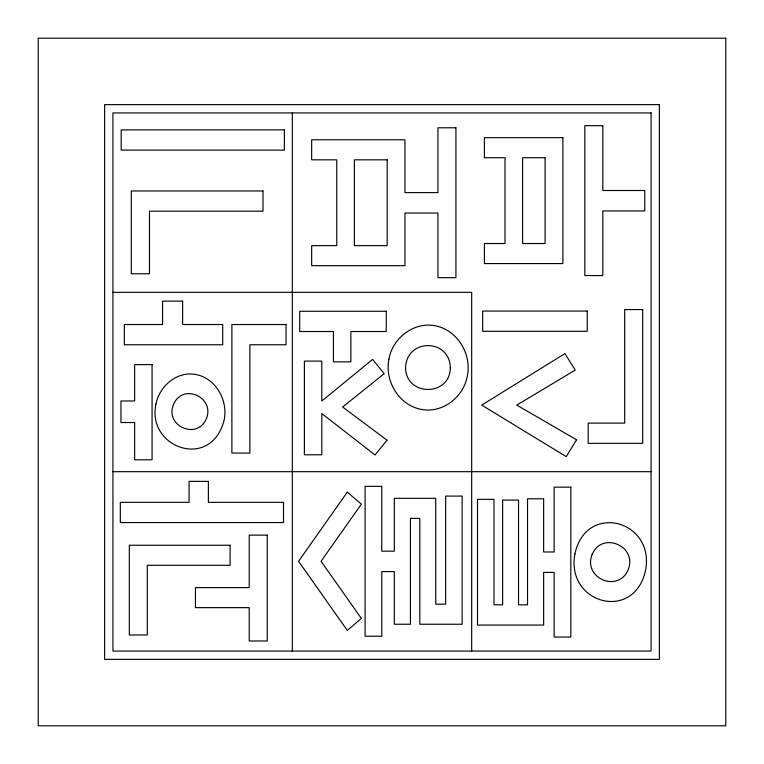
<?xml version="1.0" encoding="UTF-8"?>
<svg xmlns="http://www.w3.org/2000/svg" width="764" height="764" viewBox="0 0 764 764"><rect width="100%" height="100%" fill="white"/><g stroke="black" fill="none" stroke-linecap="round" stroke-linejoin="round"><path stroke-width="1.15" d="M112.938 292.316L471.684 292.316L471.684 651.062M112.938 471.684L651.062 471.684M292.316 112.938L292.316 651.062M574.91 553.976C565.637 603.952 634.521 622.479 645.59 570.106C654.958 520.188 585.902 501.814 574.91 553.976M155.961 404.06C146.783 445.995 205.688 468.915 222.143 426.36C230.709 406.219 218.743 379.746 197.036 374.742C177.878 370.244 159.514 385.639 155.961 404.06M388.933 359.07C384.54 380.567 398.331 404.452 420.229 409.17C441.917 414.136 463.719 397.251 467.348 375.917C471.76 354.496 457.942 330.802 436.225 325.98C414.575 321.061 392.648 337.726 388.933 359.07M173.428 404.672C164.709 426.15 197.322 440.427 206.404 418.605C215.104 397.089 182.472 382.544 173.428 404.672M592.1 554.588C582.655 578.052 618.41 593.504 628.218 569.619C637.654 546.145 601.908 530.703 592.1 554.588M450.34 367.665C450.244 396.764 405.77 396.64 405.569 367.665C406.486 338.299 449.528 338.166 450.34 367.665M576.543 439.777L566.239 456.643L481.74 405.111L564.93 353.589L575.235 370.082L516.779 405.111L576.543 439.777M347.295 492.15L298.581 561.282L347.295 630.415L361.343 618.429L321.071 561.282L361.343 504.135L347.295 492.15M387.014 440.179L375.028 454.981L321.816 413.572L321.816 454.79L304.397 454.79L304.397 361.114L321.816 361.114L321.816 401.014L372.593 359.424L384.206 373.663L342.616 407.011L387.014 440.179M725.8 38.2L38.2 38.2L38.2 725.8L725.8 725.8L725.8 38.2M659.361 104.639L104.639 104.639L104.639 659.361L659.361 659.361L659.361 104.639M651.062 112.938L112.938 112.938L112.938 651.062L651.062 651.062L651.062 112.938M602.806 125.678L584.823 125.678L584.823 275.565L602.806 275.565L602.806 210.931L644.778 210.931L644.778 190.503L602.806 190.503L602.806 125.678M455.927 127.789L437.944 127.789L437.944 192.614L404.968 192.614L404.968 139.774L311.664 139.774L311.664 159.819L336.762 159.819L336.762 245.636L311.664 245.636L311.664 265.681L404.968 265.681L404.968 213.032L437.944 213.032L437.944 277.666L455.927 277.666L455.927 127.789M284.37 129.88L121.18 129.88L121.18 150.116L284.37 150.116L284.37 129.88M562.896 137.673L484.395 137.673L484.395 157.718L505.004 157.718L505.004 243.535L484.395 243.535L484.395 263.58L562.896 263.58L562.896 137.673M545.095 157.718L522.614 157.718L522.614 243.535L545.095 243.535L545.095 157.718M387.167 159.819L354.381 159.819L354.381 245.636L387.167 245.636L387.167 159.819M263.007 190.962L131.293 190.962L131.293 273.77L149.467 273.77L149.467 211.189L263.007 211.189L263.007 190.962M182.615 301.111L162.56 301.111L162.56 324.528L124.341 324.528L124.341 344.765L222.706 344.765L222.706 324.528L182.615 324.528L182.615 301.111M642.686 309.563L624.694 309.563L624.694 423.103L588.165 423.103L588.165 443.34L642.686 443.34L642.686 309.563M587.22 311.063L482.676 311.063L482.676 331.299L587.22 331.299L587.22 311.063M386.269 311.273L299.708 311.273L299.708 331.509L333.429 331.509L333.429 361.859L350.857 361.859L350.857 331.509L386.269 331.509L386.269 311.273M286.032 324.528L231.884 324.528L231.884 453.062L249.866 453.062L249.866 344.765L286.032 344.765L286.032 324.528M152.074 364.629L134.645 364.629L134.645 400.976L120.97 400.976L120.97 422.521L134.645 422.521L134.645 459.804L152.074 459.804L152.074 364.629M208.381 481.358L189.08 481.358L189.08 502.34L120.32 502.34L120.32 522.576L283.511 522.576L283.511 502.34L208.381 502.34L208.381 481.358M381.771 486.343L365.096 486.343L365.096 636.221L381.771 636.221L381.771 571.587L394.319 571.587L394.319 624.236L410.44 624.236L410.44 518.374L419.799 518.374L419.799 624.236L462.144 624.236L462.144 496.084L445.66 496.084L445.66 604.19L435.728 604.19L435.728 498.329L394.319 498.329L394.319 551.169L381.771 551.169L381.771 486.343M570.813 487.155L554.139 487.155L554.139 551.98L543.643 551.98L543.643 498.777L527.532 498.777L527.532 604.821L518.536 604.821L518.536 500.086L502.616 500.086L502.616 604.821L493.993 604.821L493.993 499.341L477.51 499.341L477.51 625.057L543.643 625.057L543.643 572.408L554.139 572.408L554.139 637.042L570.813 637.042L570.813 487.155M267.209 535.134L249.226 535.134L249.226 587.592L195.45 587.592L195.45 607.638L249.226 607.638L249.226 640.986L267.209 640.986L267.209 535.134M230.107 545.248L129.317 545.248L129.317 634.989L147.299 634.989L147.299 565.293L230.107 565.293L230.107 545.248"/></g></svg>
